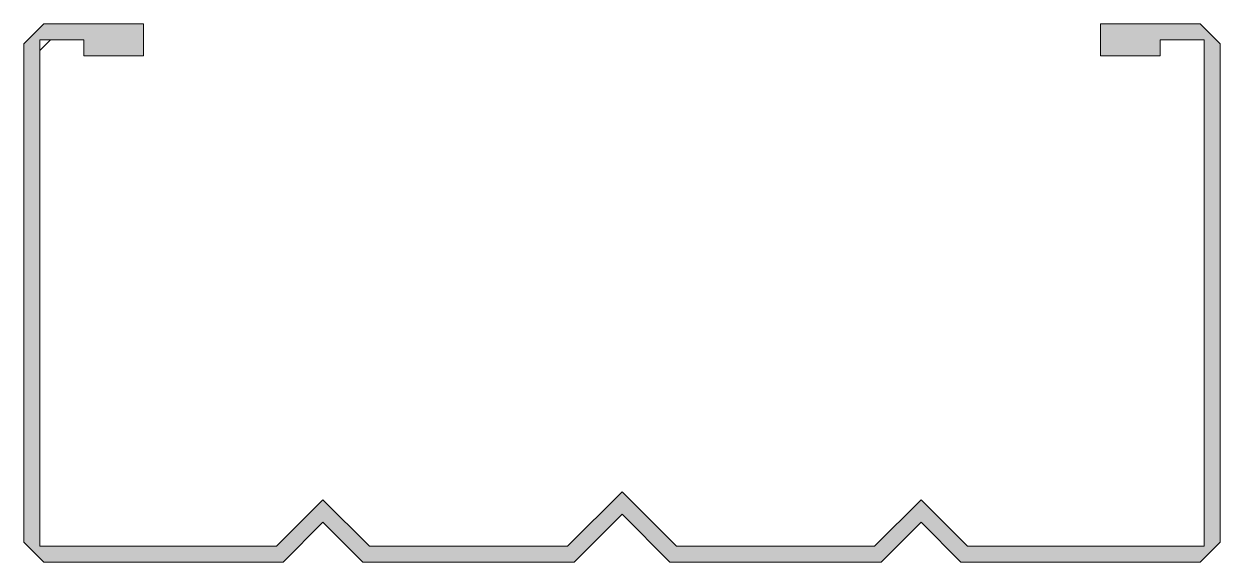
# Model space of a CAD drawing. Header units: metres. Extents: x -30 to 30, y 0 to 27.
import ezdxf

# ---------------------------------------------------------------- set-up
doc = ezdxf.new("R2010")
doc.units = ezdxf.units.M
doc.layers.add('A-DETL-GENF', color=92, linetype='Continuous', lineweight=18)

# ---------------------------------------------------------------- blocks, each defined once
blk = doc.blocks.new('45 Plagyp prof - CD-profiel-1578260-00_0 Basismaterialen')
at = {"layer": 'A-DETL-GENF'}
blk.add_hatch(color=256, dxfattribs=at).paths.add_polyline_path([(-13, 0), (-2.4, 0), (0, 2.4), (2.4, 0), (13, 0), (15, 2), (17, 0), (29, 0), (30, 1), (30, 26), (29, 27), (24, 27), (24, 25.4), (27, 25.4), (27, 26.2), (29.2, 26.2), (29.2, 0.8), (17.331, 0.8), (15, 3.131), (12.669, 0.8), (2.731, 0.8), (0, 3.531), (-2.731, 0.8), (-12.669, 0.8), (-15, 3.131), (-17.331, 0.8), (-29.2, 0.8), (-29.2, 26.2), (-27, 26.2), (-27, 25.4), (-24, 25.4), (-24, 27), (-29, 27), (-30, 26), (-30, 1), (-29, 0), (-17, 0), (-15, 2)])
for p, q in [((-29, 27), (-30, 26)), ((-24, 27), (-29, 27)), ((-24, 25.4), (-24, 27)), ((29, 27), (24, 27)), ((24, 27), (24, 25.4)), ((30, 26), (29, 27)), ((-30, 26), (-30, 1)), ((-28.669, 26.2), (-29.2, 25.669)), ((-29.2, 0.8), (-29.2, 26.2)), ((-29.2, 26.2), (-27, 26.2)), ((-27, 26.2), (-27, 25.4)), ((27, 25.4), (27, 26.2)), ((27, 26.2), (29.2, 26.2)), ((29.2, 26.2), (29.2, 0.8)), ((30, 1), (30, 26)), ((-27, 25.4), (-24, 25.4)), ((24, 25.4), (27, 25.4)), ((-15, 3.131), (-17.331, 0.8)), ((-12.669, 0.8), (-15, 3.131)), ((0, 3.531), (-2.731, 0.8)), ((2.731, 0.8), (0, 3.531)), ((15, 3.131), (12.669, 0.8)), ((17.331, 0.8), (15, 3.131)), ((-17, 0), (-15, 2)), ((-15, 2), (-13, 0)), ((-2.4, 0), (0, 2.4)), ((0, 2.4), (2.4, 0)), ((13, 0), (15, 2)), ((15, 2), (17, 0)), ((-30, 1), (-29, 0)), ((-17.331, 0.8), (-29.2, 0.8)), ((-2.731, 0.8), (-12.669, 0.8)), ((12.669, 0.8), (2.731, 0.8)), ((29.2, 0.8), (17.331, 0.8)), ((29, 0), (30, 1)), ((2.4, 0), (13, 0)), ((-29, 0), (-17, 0)), ((-13, 0), (-2.4, 0)), ((17, 0), (29, 0))]:
    blk.add_line(p, q, dxfattribs=at)

msp = doc.modelspace()

# ---------------------------------------------------------------- block references
msp.add_blockref('45 Plagyp prof - CD-profiel-1578260-00_0 Basismaterialen', (0, 0))

doc.saveas('drawing.dxf')
